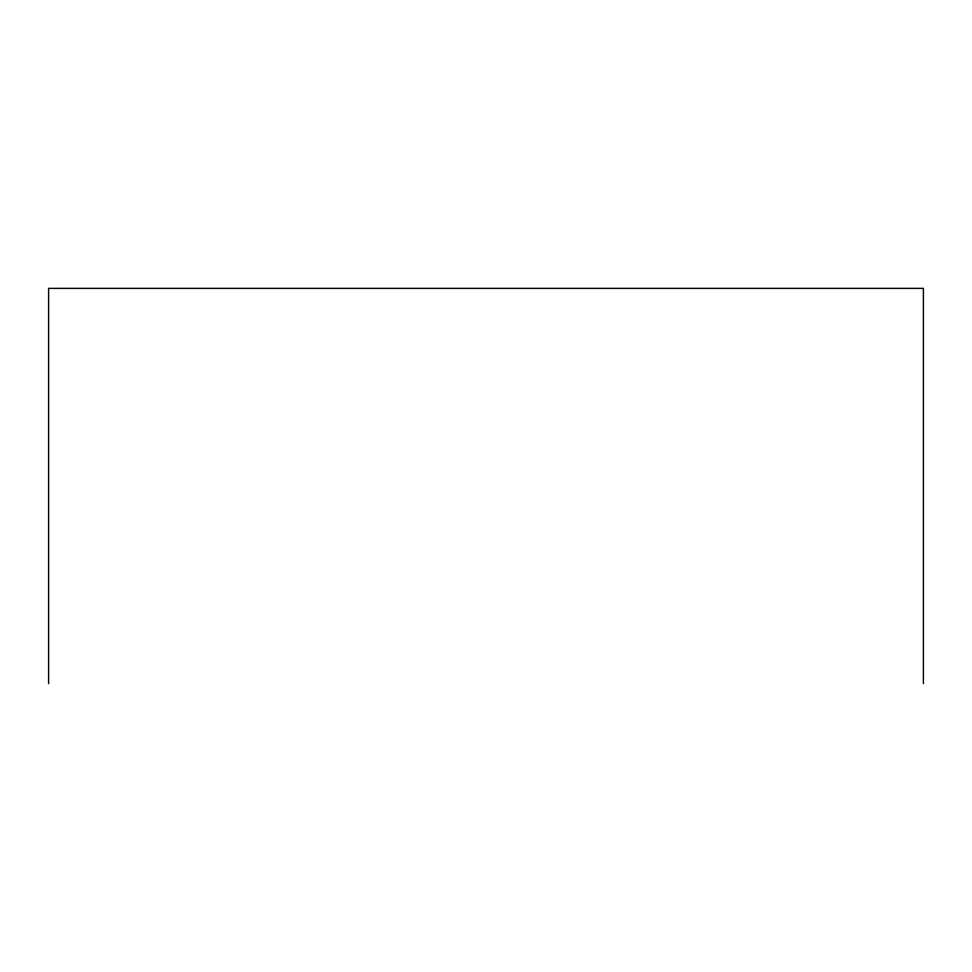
<?xml version="1.0" encoding="UTF-8"?>
<svg xmlns="http://www.w3.org/2000/svg" width="972" height="972" viewBox="0 0 972 972"><rect width="100%" height="100%" fill="white"/><g stroke="black" fill="none" stroke-linecap="round" stroke-linejoin="round"><path stroke-width="1.46" d="M923.4 683.62L923.4 288.38L48.6 288.38L48.6 683.62"/></g></svg>
